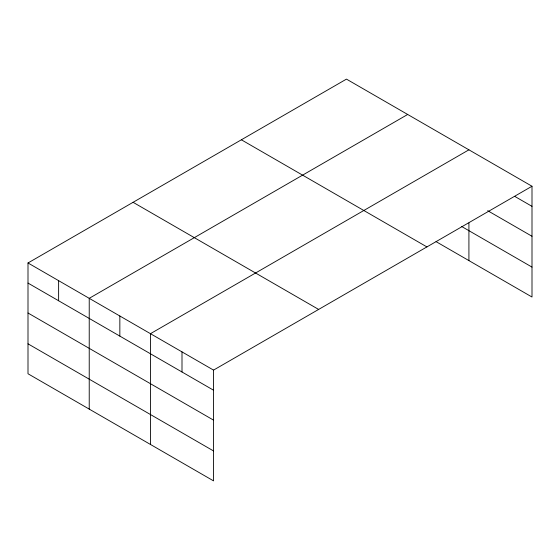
<?xml version="1.0" encoding="UTF-8"?>
<svg xmlns="http://www.w3.org/2000/svg" width="560" height="560" viewBox="0 0 560 560"><rect width="100%" height="100%" fill="white"/><g stroke="black" fill="none" stroke-linecap="round" stroke-linejoin="round"><path stroke-width="0.84" d="M436.058 241.633L532 297.024L532 186.242L346.458 79.121L28 262.976L28 373.758L213.542 480.879L213.542 370.104L28 262.976M407.687 114.471L89.229 298.326L89.229 409.108M468.916 149.821L150.458 333.683L150.458 444.458M213.542 370.104L532 186.242M514.724 196.371L532 206.346M487.69 210.686L532 236.264M461.447 226.366L532 267.099M241.367 139.79L426.909 246.918M133.091 202.307L318.633 309.428M28 283.08L213.542 390.201M28 313.005L213.542 420.126M28 343.833L213.542 450.954M468.916 222.971L468.916 260.603M182 351.89L182 371.994M119.847 316.001L119.847 336.105M58.618 280.651L58.618 300.755"/></g></svg>
